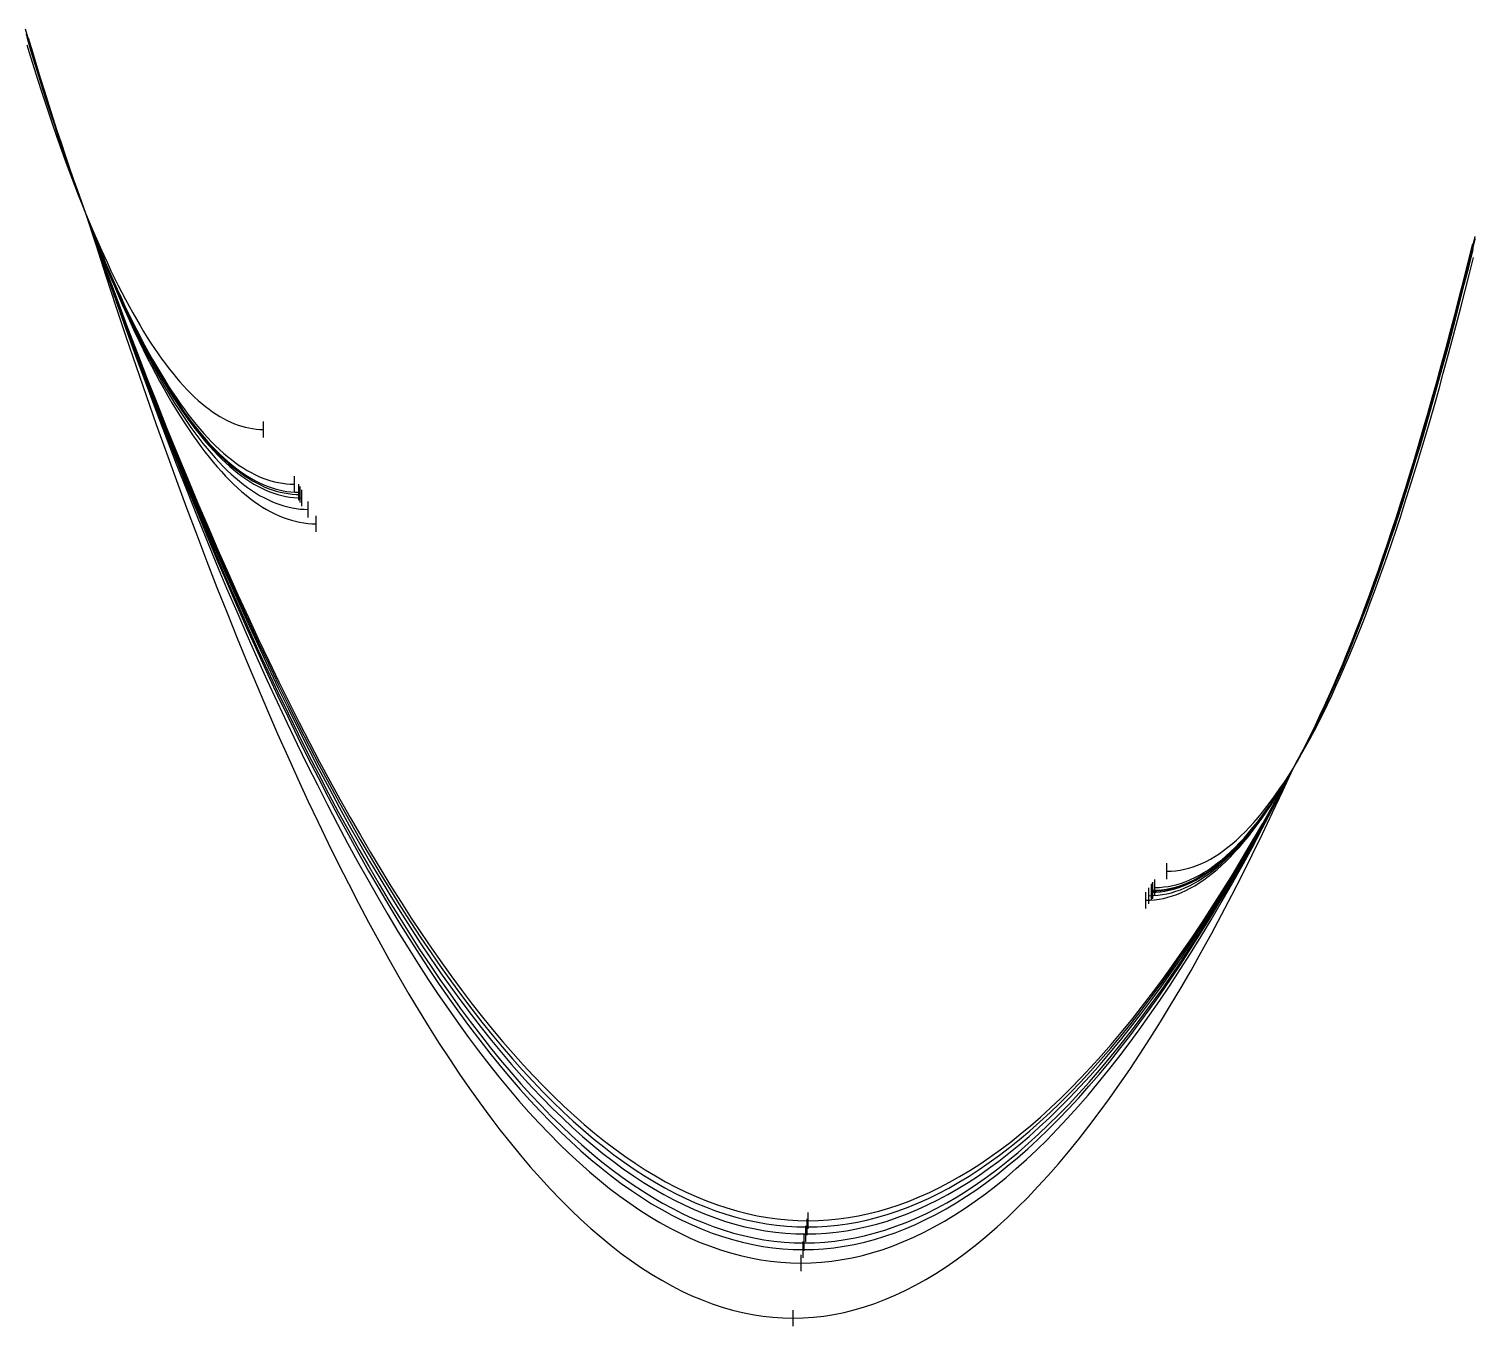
# Model space of a CAD drawing. Header units: metres. Extents: x -87 to 28195, y -4474 to 524.
# Drawn here: x 5165 to 6061, y -1640 to -834 of the extents above; entities that cross this region are included whole.
import ezdxf

# ---------------------------------------------------------------- set-up
doc = ezdxf.new("R2010")
doc.units = ezdxf.units.M
for name, color, linetype in [('CATENARIES_-10_bare', 7, 'Continuous'), ('CATENARIES_-10_ICE', 7, 'Continuous'), ('CATENARIES_-19_bare', 7, 'Continuous'), ('CATENARIES_-19_HEAVY_ICE', 7, 'Continuous'), ('CATENARIES_0', 7, 'Continuous'), ('CATENARIES_0_ICE', 7, 'Continuous'), ('CATENARIES_50_theoretical', 7, 'Continuous')]:
    doc.layers.add(name, color=color, linetype=linetype)

msp = doc.modelspace()

# ---------------------------------------------------------------- linework, layer by layer
at = {"layer": 'CATENARIES_-10_bare'}
for p, q in [((5338.21, -1137.67), (5338.21, -1127.67)), ((5860.39, -1377.69), (5860.39, -1367.69)), ((5648.04, -1583.42), (5648.04, -1573.42))]:
    msp.add_line(p, q, dxfattribs=at)
for points in [[(5162.42, -834.17, 0), (5164.92, -842.68, 0), (5167.42, -851.06, 0), (5169.92, -859.31, 0), (5172.42, -867.44, 0), (5174.92, -875.44, 0), (5177.42, -883.32, 0), (5179.92, -891.07, 0), (5182.42, -898.7, 0), (5184.92, -906.2, 0), (5187.42, -913.58, 0), (5189.92, -920.83, 0), (5192.42, -927.96, 0), (5194.92, -934.96, 0), (5197.42, -941.84, 0), (5199.92, -948.6, 0), (5202.43, -955.27, 0), (5204.95, -961.81, 0), (5207.46, -968.23, 0), (5209.98, -974.53, 0), (5212.49, -980.7, 0), (5215.01, -986.75, 0), (5217.52, -992.67, 0), (5220.04, -998.46, 0), (5222.55, -1004.14, 0), (5225.06, -1009.69, 0), (5227.58, -1015.11, 0), (5230.09, -1020.41, 0), (5232.61, -1025.59, 0), (5235.12, -1030.65, 0), (5237.64, -1035.58, 0), (5240.15, -1040.39, 0), (5242.67, -1045.07, 0), (5245.18, -1049.63, 0), (5247.69, -1054.07, 0), (5250.21, -1058.39, 0), (5252.72, -1062.58, 0), (5255.24, -1066.65, 0), (5257.75, -1070.6, 0), (5260.27, -1074.43, 0), (5262.78, -1078.13, 0), (5265.3, -1081.71, 0), (5267.81, -1085.17, 0), (5270.32, -1088.51, 0), (5272.84, -1091.72, 0), (5275.35, -1094.81, 0), (5277.87, -1097.78, 0), (5280.38, -1100.63, 0), (5282.9, -1103.36, 0), (5285.41, -1105.97, 0), (5287.92, -1108.45, 0), (5290.44, -1110.81, 0), (5292.95, -1113.06, 0), (5295.47, -1115.18, 0), (5297.98, -1117.17, 0), (5300.5, -1119.05, 0), (5303.01, -1120.81, 0), (5305.53, -1122.44, 0), (5308.04, -1123.96, 0), (5310.55, -1125.35, 0), (5313.07, -1126.62, 0), (5315.58, -1127.77, 0), (5318.1, -1128.8, 0), (5320.61, -1129.7, 0), (5323.13, -1130.49, 0), (5325.64, -1131.16, 0), (5328.16, -1131.7, 0), (5330.67, -1132.12, 0), (5333.18, -1132.43, 0), (5335.7, -1132.61, 0), (5338.21, -1132.67, 0)], [(5199.92, -948.6, 0), (5206.23, -966.33, 0), (5212.54, -983.8, 0), (5218.85, -1001.01, 0), (5225.17, -1017.96, 0), (5231.48, -1034.66, 0), (5237.79, -1051.1, 0), (5244.1, -1067.29, 0), (5250.41, -1083.22, 0), (5256.72, -1098.89, 0), (5263.04, -1114.31, 0), (5269.35, -1129.47, 0), (5275.66, -1144.38, 0), (5281.97, -1159.03, 0), (5288.28, -1173.43, 0), (5294.59, -1187.57, 0), (5300.9, -1201.46, 0), (5307.22, -1215.09, 0), (5313.53, -1228.47, 0), (5319.84, -1241.6, 0), (5326.15, -1254.47, 0), (5332.46, -1267.09, 0), (5338.77, -1279.46, 0), (5345.08, -1291.57, 0), (5351.4, -1303.43, 0), (5357.71, -1315.04, 0), (5364.02, -1326.4, 0), (5370.33, -1337.5, 0), (5376.64, -1348.35, 0), (5382.95, -1358.95, 0), (5389.27, -1369.3, 0), (5395.58, -1379.4, 0), (5401.89, -1389.25, 0), (5408.2, -1398.84, 0), (5414.51, -1408.18, 0), (5420.82, -1417.28, 0), (5427.13, -1426.12, 0), (5433.45, -1434.71, 0), (5439.76, -1443.05, 0), (5446.07, -1451.14, 0), (5452.38, -1458.98, 0), (5458.69, -1466.57, 0), (5465, -1473.91, 0), (5471.32, -1481, 0), (5477.63, -1487.84, 0), (5483.94, -1494.43, 0), (5490.25, -1500.77, 0), (5496.56, -1506.87, 0), (5502.87, -1512.71, 0), (5509.18, -1518.3, 0), (5515.5, -1523.65, 0), (5521.81, -1528.74, 0), (5528.12, -1533.59, 0), (5534.43, -1538.18, 0), (5540.74, -1542.53, 0), (5547.05, -1546.63, 0), (5553.36, -1550.48, 0), (5559.68, -1554.08, 0), (5565.99, -1557.44, 0), (5572.3, -1560.54, 0), (5578.61, -1563.4, 0), (5584.92, -1566, 0), (5591.23, -1568.36, 0), (5597.55, -1570.47, 0), (5603.86, -1572.34, 0), (5610.17, -1573.95, 0), (5616.48, -1575.31, 0), (5622.79, -1576.43, 0), (5629.1, -1577.3, 0), (5635.41, -1577.92, 0), (5641.73, -1578.29, 0), (5648.04, -1578.42, 0), (5654.33, -1578.29, 0), (5660.62, -1577.93, 0), (5666.91, -1577.31, 0), (5673.19, -1576.45, 0), (5679.48, -1575.34, 0), (5685.77, -1573.98, 0), (5692.06, -1572.38, 0), (5698.35, -1570.53, 0), (5704.64, -1568.43, 0), (5710.93, -1566.09, 0), (5717.22, -1563.5, 0), (5723.51, -1560.67, 0), (5729.8, -1557.58, 0), (5736.09, -1554.25, 0), (5742.38, -1550.68, 0), (5748.66, -1546.85, 0), (5754.95, -1542.78, 0), (5761.24, -1538.47, 0), (5767.53, -1533.9, 0), (5773.82, -1529.09, 0), (5780.11, -1524.03, 0), (5786.4, -1518.73, 0), (5792.69, -1513.17, 0), (5798.98, -1507.37, 0), (5805.27, -1501.32, 0), (5811.56, -1495.03, 0), (5817.85, -1488.48, 0), (5824.14, -1481.69, 0), (5830.42, -1474.65, 0), (5836.71, -1467.36, 0), (5843, -1459.82, 0), (5849.29, -1452.04, 0), (5855.58, -1444.01, 0), (5861.87, -1435.72, 0), (5868.16, -1427.19, 0), (5874.45, -1418.41, 0), (5880.74, -1409.39, 0), (5887.03, -1400.11, 0), (5893.32, -1390.58, 0), (5899.61, -1380.81, 0), (5905.9, -1370.78, 0), (5912.18, -1360.5, 0), (5918.47, -1349.98, 0), (5924.76, -1339.2, 0), (5931.05, -1328.18, 0), (5937.34, -1316.9, 0), (5943.63, -1305.38, 0), (5949.92, -1293.6, 0)], [(5860.39, -1372.69, 0), (5863.19, -1372.61, 0), (5865.99, -1372.38, 0), (5868.79, -1371.99, 0), (5871.58, -1371.46, 0), (5874.38, -1370.76, 0), (5877.18, -1369.91, 0), (5879.98, -1368.91, 0), (5882.77, -1367.76, 0), (5885.57, -1366.45, 0), (5888.37, -1364.98, 0), (5891.17, -1363.36, 0), (5893.96, -1361.59, 0), (5896.76, -1359.66, 0), (5899.56, -1357.58, 0), (5902.36, -1355.35, 0), (5905.16, -1352.95, 0), (5907.95, -1350.41, 0), (5910.75, -1347.71, 0), (5913.55, -1344.85, 0), (5916.35, -1341.84, 0), (5919.14, -1338.68, 0), (5921.94, -1335.36, 0), (5924.74, -1331.88, 0), (5927.54, -1328.25, 0), (5930.34, -1324.47, 0), (5933.13, -1320.52, 0), (5935.93, -1316.43, 0), (5938.73, -1312.17, 0), (5941.53, -1307.76, 0), (5944.32, -1303.2, 0), (5947.12, -1298.48, 0), (5949.92, -1293.6, 0), (5952.68, -1288.64, 0), (5955.44, -1283.52, 0), (5958.2, -1278.26, 0), (5960.95, -1272.84, 0), (5963.71, -1267.26, 0), (5966.47, -1261.54, 0), (5969.23, -1255.66, 0), (5971.99, -1249.63, 0), (5974.75, -1243.44, 0), (5977.51, -1237.1, 0), (5980.26, -1230.61, 0), (5983.02, -1223.96, 0), (5985.78, -1217.16, 0), (5988.54, -1210.21, 0), (5991.3, -1203.1, 0), (5994.06, -1195.83, 0), (5996.82, -1188.42, 0), (5999.58, -1180.84, 0), (6002.33, -1173.11, 0), (6005.09, -1165.22, 0), (6007.85, -1157.18, 0), (6010.61, -1148.98, 0), (6013.37, -1140.63, 0), (6016.13, -1132.12, 0), (6018.89, -1123.45, 0), (6021.64, -1114.63, 0), (6024.4, -1105.64, 0), (6027.16, -1096.51, 0), (6029.92, -1087.21, 0), (6032.68, -1077.75, 0), (6035.44, -1068.14, 0), (6038.2, -1058.36, 0), (6040.95, -1048.43, 0), (6043.71, -1038.34, 0), (6046.47, -1028.09, 0), (6049.23, -1017.68, 0), (6051.99, -1007.1, 0), (6054.75, -996.37, 0), (6057.51, -985.48, 0), (6060.26, -974.43, 0), (6063.02, -963.21, 0)]]:
    msp.add_polyline3d(points, dxfattribs=at)
at = {"layer": 'CATENARIES_-10_ICE'}
for p, q in [((5334.35, -1130.62), (5334.35, -1120.62)), ((5862.01, -1375.44), (5862.01, -1365.44)), ((5646.35, -1593.34), (5646.35, -1583.34))]:
    msp.add_line(p, q, dxfattribs=at)
for points in [[(5163, -836.98, 0), (5165.46, -845.29, 0), (5167.92, -853.47, 0), (5170.38, -861.53, 0), (5172.84, -869.46, 0), (5175.3, -877.27, 0), (5177.77, -884.96, 0), (5180.23, -892.52, 0), (5182.69, -899.96, 0), (5185.15, -907.28, 0), (5187.61, -914.47, 0), (5190.07, -921.54, 0), (5192.54, -928.49, 0), (5195, -935.32, 0), (5197.46, -942.02, 0), (5199.92, -948.6, 0), (5202.41, -955.13, 0), (5204.9, -961.54, 0), (5207.39, -967.82, 0), (5209.88, -973.98, 0), (5212.37, -980.01, 0), (5214.86, -985.92, 0), (5217.35, -991.7, 0), (5219.84, -997.37, 0), (5222.33, -1002.9, 0), (5224.81, -1008.32, 0), (5227.3, -1013.61, 0), (5229.79, -1018.78, 0), (5232.28, -1023.82, 0), (5234.77, -1028.74, 0), (5237.26, -1033.54, 0), (5239.75, -1038.21, 0), (5242.24, -1042.76, 0), (5244.73, -1047.19, 0), (5247.22, -1051.5, 0), (5249.71, -1055.68, 0), (5252.2, -1059.75, 0), (5254.69, -1063.69, 0), (5257.18, -1067.5, 0), (5259.67, -1071.2, 0), (5262.16, -1074.77, 0), (5264.65, -1078.22, 0), (5267.14, -1081.55, 0), (5269.63, -1084.76, 0), (5272.11, -1087.85, 0), (5274.6, -1090.81, 0), (5277.09, -1093.66, 0), (5279.58, -1096.38, 0), (5282.07, -1098.98, 0), (5284.56, -1101.46, 0), (5287.05, -1103.81, 0), (5289.54, -1106.05, 0), (5292.03, -1108.17, 0), (5294.52, -1110.16, 0), (5297.01, -1112.03, 0), (5299.5, -1113.78, 0), (5301.99, -1115.42, 0), (5304.48, -1116.93, 0), (5306.97, -1118.31, 0), (5309.46, -1119.58, 0), (5311.95, -1120.73, 0), (5314.44, -1121.76, 0), (5316.93, -1122.66, 0), (5319.41, -1123.45, 0), (5321.9, -1124.11, 0), (5324.39, -1124.65, 0), (5326.88, -1125.08, 0), (5329.37, -1125.38, 0), (5331.86, -1125.56, 0), (5334.35, -1125.62, 0)], [(5199.92, -948.6, 0), (5206.21, -966.61, 0), (5212.5, -984.36, 0), (5218.78, -1001.85, 0), (5225.07, -1019.07, 0), (5231.36, -1036.04, 0), (5237.65, -1052.74, 0), (5243.93, -1069.19, 0), (5250.22, -1085.37, 0), (5256.51, -1101.29, 0), (5262.8, -1116.95, 0), (5269.09, -1132.35, 0), (5275.37, -1147.5, 0), (5281.66, -1162.38, 0), (5287.95, -1177.01, 0), (5294.24, -1191.37, 0), (5300.52, -1205.48, 0), (5306.81, -1219.33, 0), (5313.1, -1232.92, 0), (5319.39, -1246.26, 0), (5325.67, -1259.33, 0), (5331.96, -1272.15, 0), (5338.25, -1284.71, 0), (5344.54, -1297.02, 0), (5350.83, -1309.06, 0), (5357.11, -1320.86, 0), (5363.4, -1332.39, 0), (5369.69, -1343.67, 0), (5375.98, -1354.69, 0), (5382.26, -1365.46, 0), (5388.55, -1375.97, 0), (5394.84, -1386.22, 0), (5401.13, -1396.22, 0), (5407.42, -1405.97, 0), (5413.7, -1415.46, 0), (5419.99, -1424.69, 0), (5426.28, -1433.67, 0), (5432.57, -1442.4, 0), (5438.85, -1450.87, 0), (5445.14, -1459.09, 0), (5451.43, -1467.05, 0), (5457.72, -1474.76, 0), (5464, -1482.21, 0), (5470.29, -1489.41, 0), (5476.58, -1496.36, 0), (5482.87, -1503.05, 0), (5489.16, -1509.49, 0), (5495.44, -1515.68, 0), (5501.73, -1521.61, 0), (5508.02, -1527.29, 0), (5514.31, -1532.72, 0), (5520.59, -1537.9, 0), (5526.88, -1542.82, 0), (5533.17, -1547.49, 0), (5539.46, -1551.9, 0), (5545.75, -1556.06, 0), (5552.03, -1559.97, 0), (5558.32, -1563.63, 0), (5564.61, -1567.04, 0), (5570.9, -1570.19, 0), (5577.18, -1573.09, 0), (5583.47, -1575.74, 0), (5589.76, -1578.13, 0), (5596.05, -1580.28, 0), (5602.34, -1582.17, 0), (5608.62, -1583.81, 0), (5614.91, -1585.19, 0), (5621.2, -1586.33, 0), (5627.49, -1587.21, 0), (5633.77, -1587.84, 0), (5640.06, -1588.22, 0), (5646.35, -1588.34, 0), (5652.67, -1588.22, 0), (5659, -1587.83, 0), (5665.32, -1587.2, 0), (5671.65, -1586.3, 0), (5677.97, -1585.16, 0), (5684.3, -1583.75, 0), (5690.62, -1582.1, 0), (5696.94, -1580.18, 0), (5703.27, -1578.01, 0), (5709.59, -1575.59, 0), (5715.92, -1572.91, 0), (5722.24, -1569.98, 0), (5728.57, -1566.79, 0), (5734.89, -1563.34, 0), (5741.22, -1559.64, 0), (5747.54, -1555.69, 0), (5753.86, -1551.47, 0), (5760.19, -1547.01, 0), (5766.51, -1542.28, 0), (5772.84, -1537.31, 0), (5779.16, -1532.07, 0), (5785.49, -1526.58, 0), (5791.81, -1520.83, 0), (5798.13, -1514.83, 0), (5804.46, -1508.57, 0), (5810.78, -1502.06, 0), (5817.11, -1495.28, 0), (5823.43, -1488.26, 0), (5829.76, -1480.97, 0), (5836.08, -1473.43, 0), (5842.41, -1465.63, 0), (5848.73, -1457.57, 0), (5855.05, -1449.26, 0), (5861.38, -1440.69, 0), (5867.7, -1431.86, 0), (5874.03, -1422.78, 0), (5880.35, -1413.43, 0), (5886.68, -1403.83, 0), (5893, -1393.97, 0), (5899.32, -1383.86, 0), (5905.65, -1373.48, 0), (5911.97, -1362.85, 0), (5918.3, -1351.95, 0), (5924.62, -1340.8, 0), (5930.95, -1329.39, 0), (5937.27, -1317.72, 0), (5943.6, -1305.79, 0), (5949.92, -1293.6, 0)], [(5862.01, -1370.44, 0), (5864.75, -1370.36, 0), (5867.5, -1370.14, 0), (5870.25, -1369.76, 0), (5873, -1369.24, 0), (5875.74, -1368.57, 0), (5878.49, -1367.74, 0), (5881.24, -1366.77, 0), (5883.99, -1365.65, 0), (5886.73, -1364.37, 0), (5889.48, -1362.95, 0), (5892.23, -1361.38, 0), (5894.97, -1359.66, 0), (5897.72, -1357.78, 0), (5900.47, -1355.76, 0), (5903.22, -1353.59, 0), (5905.96, -1351.26, 0), (5908.71, -1348.79, 0), (5911.46, -1346.17, 0), (5914.21, -1343.39, 0), (5916.95, -1340.47, 0), (5919.7, -1337.39, 0), (5922.45, -1334.17, 0), (5925.19, -1330.79, 0), (5927.94, -1327.26, 0), (5930.69, -1323.59, 0), (5933.44, -1319.76, 0), (5936.18, -1315.78, 0), (5938.93, -1311.64, 0), (5941.68, -1307.36, 0), (5944.43, -1302.93, 0), (5947.17, -1298.34, 0), (5949.92, -1293.6, 0), (5952.68, -1288.69, 0), (5955.44, -1283.62, 0), (5958.2, -1278.41, 0), (5960.95, -1273.03, 0), (5963.71, -1267.51, 0), (5966.47, -1261.83, 0), (5969.23, -1256, 0), (5971.99, -1250.01, 0), (5974.75, -1243.87, 0), (5977.51, -1237.57, 0), (5980.26, -1231.12, 0), (5983.02, -1224.51, 0), (5985.78, -1217.75, 0), (5988.54, -1210.83, 0), (5991.3, -1203.75, 0), (5994.06, -1196.52, 0), (5996.82, -1189.14, 0), (5999.58, -1181.6, 0), (6002.33, -1173.9, 0), (6005.09, -1166.04, 0), (6007.85, -1158.03, 0), (6010.61, -1149.86, 0), (6013.37, -1141.53, 0), (6016.13, -1133.05, 0), (6018.89, -1124.4, 0), (6021.64, -1115.6, 0), (6024.4, -1106.64, 0), (6027.16, -1097.52, 0), (6029.92, -1088.24, 0), (6032.68, -1078.81, 0), (6035.44, -1069.21, 0), (6038.2, -1059.45, 0), (6040.95, -1049.53, 0), (6043.71, -1039.46, 0), (6046.47, -1029.22, 0), (6049.23, -1018.82, 0), (6051.99, -1008.26, 0), (6054.75, -997.53, 0), (6057.51, -986.65, 0), (6060.26, -975.6, 0), (6063.02, -964.39, 0)]]:
    msp.add_polyline3d(points, dxfattribs=at)
at = {"layer": 'CATENARIES_-19_bare'}
for p, q in [((5343.08, -1146.6), (5343.08, -1136.6)), ((5858.39, -1380.51), (5858.39, -1370.51)), ((5648.73, -1579.51), (5648.73, -1569.51))]:
    msp.add_line(p, q, dxfattribs=at)
for points in [[(5164.36, -839.82, 0), (5166.9, -848.41, 0), (5169.44, -856.88, 0), (5171.98, -865.22, 0), (5174.52, -873.43, 0), (5177.06, -881.51, 0), (5179.6, -889.47, 0), (5182.14, -897.3, 0), (5184.68, -905.01, 0), (5187.22, -912.59, 0), (5189.76, -920.04, 0), (5192.3, -927.37, 0), (5194.84, -934.57, 0), (5197.38, -941.65, 0), (5199.92, -948.6, 0), (5202.48, -955.47, 0), (5205.03, -962.22, 0), (5207.59, -968.83, 0), (5210.15, -975.32, 0), (5212.7, -981.69, 0), (5215.26, -987.93, 0), (5217.81, -994.04, 0), (5220.37, -1000.03, 0), (5222.93, -1005.89, 0), (5225.48, -1011.63, 0), (5228.04, -1017.24, 0), (5230.6, -1022.73, 0), (5233.15, -1028.09, 0), (5235.71, -1033.32, 0), (5238.27, -1038.43, 0), (5240.82, -1043.42, 0), (5243.38, -1048.28, 0), (5245.93, -1053.02, 0), (5248.49, -1057.63, 0), (5251.05, -1062.12, 0), (5253.6, -1066.49, 0), (5256.16, -1070.73, 0), (5258.72, -1074.84, 0), (5261.27, -1078.84, 0), (5263.83, -1082.7, 0), (5266.39, -1086.45, 0), (5268.94, -1090.07, 0), (5271.5, -1093.57, 0), (5274.05, -1096.94, 0), (5276.61, -1100.19, 0), (5279.17, -1103.32, 0), (5281.72, -1106.33, 0), (5284.28, -1109.21, 0), (5286.84, -1111.97, 0), (5289.39, -1114.6, 0), (5291.95, -1117.11, 0), (5294.51, -1119.5, 0), (5297.06, -1121.77, 0), (5299.62, -1123.91, 0), (5302.17, -1125.93, 0), (5304.73, -1127.83, 0), (5307.29, -1129.61, 0), (5309.84, -1131.26, 0), (5312.4, -1132.79, 0), (5314.96, -1134.2, 0), (5317.51, -1135.48, 0), (5320.07, -1136.65, 0), (5322.63, -1137.69, 0), (5325.18, -1138.61, 0), (5327.74, -1139.4, 0), (5330.29, -1140.07, 0), (5332.85, -1140.62, 0), (5335.41, -1141.05, 0), (5337.96, -1141.36, 0), (5340.52, -1141.54, 0), (5343.08, -1141.6, 0)], [(5199.92, -948.6, 0), (5206.24, -966.22, 0), (5212.56, -983.58, 0), (5218.88, -1000.68, 0), (5225.2, -1017.53, 0), (5231.53, -1034.12, 0), (5237.85, -1050.46, 0), (5244.17, -1066.54, 0), (5250.49, -1082.37, 0), (5256.81, -1097.95, 0), (5263.13, -1113.27, 0), (5269.45, -1128.34, 0), (5275.77, -1143.15, 0), (5282.1, -1157.71, 0), (5288.42, -1172.02, 0), (5294.74, -1186.07, 0), (5301.06, -1199.87, 0), (5307.38, -1213.42, 0), (5313.7, -1226.72, 0), (5320.02, -1239.76, 0), (5326.34, -1252.56, 0), (5332.67, -1265.1, 0), (5338.99, -1277.39, 0), (5345.31, -1289.43, 0), (5351.63, -1301.21, 0), (5357.95, -1312.75, 0), (5364.27, -1324.04, 0), (5370.59, -1335.07, 0), (5376.91, -1345.86, 0), (5383.23, -1356.39, 0), (5389.56, -1366.68, 0), (5395.88, -1376.71, 0), (5402.2, -1386.5, 0), (5408.52, -1396.03, 0), (5414.84, -1405.32, 0), (5421.16, -1414.35, 0), (5427.48, -1423.14, 0), (5433.8, -1431.68, 0), (5440.13, -1439.97, 0), (5446.45, -1448.01, 0), (5452.77, -1455.8, 0), (5459.09, -1463.35, 0), (5465.41, -1470.64, 0), (5471.73, -1477.69, 0), (5478.05, -1484.49, 0), (5484.37, -1491.04, 0), (5490.7, -1497.34, 0), (5497.02, -1503.39, 0), (5503.34, -1509.2, 0), (5509.66, -1514.76, 0), (5515.98, -1520.07, 0), (5522.3, -1525.13, 0), (5528.62, -1529.95, 0), (5534.94, -1534.52, 0), (5541.26, -1538.84, 0), (5547.59, -1542.91, 0), (5553.91, -1546.74, 0), (5560.23, -1550.32, 0), (5566.55, -1553.65, 0), (5572.87, -1556.74, 0), (5579.19, -1559.58, 0), (5585.51, -1562.17, 0), (5591.83, -1564.51, 0), (5598.16, -1566.61, 0), (5604.48, -1568.46, 0), (5610.8, -1570.06, 0), (5617.12, -1571.42, 0), (5623.44, -1572.53, 0), (5629.76, -1573.4, 0), (5636.08, -1574.01, 0), (5642.4, -1574.38, 0), (5648.73, -1574.51, 0), (5655, -1574.38, 0), (5661.28, -1574.02, 0), (5667.55, -1573.41, 0), (5673.82, -1572.56, 0), (5680.1, -1571.47, 0), (5686.37, -1570.13, 0), (5692.65, -1568.55, 0), (5698.92, -1566.73, 0), (5705.2, -1564.66, 0), (5711.47, -1562.35, 0), (5717.75, -1559.79, 0), (5724.02, -1557, 0), (5730.3, -1553.96, 0), (5736.57, -1550.67, 0), (5742.85, -1547.15, 0), (5749.12, -1543.37, 0), (5755.4, -1539.36, 0), (5761.67, -1535.1, 0), (5767.95, -1530.6, 0), (5774.22, -1525.85, 0), (5780.5, -1520.86, 0), (5786.77, -1515.63, 0), (5793.05, -1510.15, 0), (5799.32, -1504.43, 0), (5805.6, -1498.47, 0), (5811.87, -1492.26, 0), (5818.15, -1485.8, 0), (5824.42, -1479.1, 0), (5830.7, -1472.16, 0), (5836.97, -1464.97, 0), (5843.25, -1457.54, 0), (5849.52, -1449.86, 0), (5855.8, -1441.94, 0), (5862.07, -1433.77, 0), (5868.35, -1425.35, 0), (5874.62, -1416.7, 0), (5880.9, -1407.79, 0), (5887.17, -1398.64, 0), (5893.45, -1389.25, 0), (5899.72, -1379.6, 0), (5906, -1369.72, 0), (5912.27, -1359.58, 0), (5918.55, -1349.2, 0), (5924.82, -1338.58, 0), (5931.1, -1327.7, 0), (5937.37, -1316.58, 0), (5943.65, -1305.21, 0), (5949.92, -1293.6, 0)], [(5858.39, -1375.51, 0), (5861.16, -1375.43, 0), (5863.93, -1375.21, 0), (5866.71, -1374.83, 0), (5869.48, -1374.31, 0), (5872.25, -1373.63, 0), (5875.03, -1372.81, 0), (5877.8, -1371.83, 0), (5880.58, -1370.71, 0), (5883.35, -1369.43, 0), (5886.12, -1368, 0), (5888.9, -1366.43, 0), (5891.67, -1364.7, 0), (5894.44, -1362.82, 0), (5897.22, -1360.8, 0), (5899.99, -1358.62, 0), (5902.77, -1356.29, 0), (5905.54, -1353.81, 0), (5908.31, -1351.18, 0), (5911.09, -1348.4, 0), (5913.86, -1345.47, 0), (5916.63, -1342.39, 0), (5919.41, -1339.16, 0), (5922.18, -1335.77, 0), (5924.96, -1332.24, 0), (5927.73, -1328.55, 0), (5930.5, -1324.71, 0), (5933.28, -1320.72, 0), (5936.05, -1316.58, 0), (5938.82, -1312.29, 0), (5941.6, -1307.85, 0), (5944.37, -1303.25, 0), (5947.15, -1298.5, 0), (5949.92, -1293.6, 0), (5952.71, -1288.52, 0), (5955.5, -1283.28, 0), (5958.29, -1277.88, 0), (5961.08, -1272.33, 0), (5963.87, -1266.63, 0), (5966.66, -1260.77, 0), (5969.45, -1254.76, 0), (5972.25, -1248.59, 0), (5975.04, -1242.26, 0), (5977.83, -1235.78, 0), (5980.62, -1229.15, 0), (5983.41, -1222.35, 0), (5986.2, -1215.4, 0), (5988.99, -1208.3, 0), (5991.78, -1201.04, 0), (5994.57, -1193.62, 0), (5997.36, -1186.04, 0), (6000.15, -1178.3, 0), (6002.94, -1170.41, 0), (6005.73, -1162.36, 0), (6008.52, -1154.15, 0), (6011.32, -1145.79, 0), (6014.11, -1137.26, 0), (6016.9, -1128.58, 0), (6019.69, -1119.73, 0), (6022.48, -1110.73, 0), (6025.27, -1101.57, 0), (6028.06, -1092.25, 0), (6030.85, -1082.76, 0), (6033.64, -1073.12, 0), (6036.43, -1063.31, 0), (6039.22, -1053.35, 0), (6042.01, -1043.22, 0), (6044.8, -1032.93, 0), (6047.59, -1022.48, 0), (6050.39, -1011.87, 0), (6053.18, -1001.1, 0), (6055.97, -990.16, 0), (6058.76, -979.06, 0), (6061.55, -967.79, 0)]]:
    msp.add_polyline3d(points, dxfattribs=at)
at = {"layer": 'CATENARIES_-19_HEAVY_ICE'}
for p, q in [((5332.38, -1127.04), (5332.38, -1117.04)), ((5862.84, -1374.29), (5862.84, -1364.29)), ((5644.34, -1605.83), (5644.34, -1595.83))]:
    msp.add_line(p, q, dxfattribs=at)
for points in [[(5163, -837.42, 0), (5165.46, -845.7, 0), (5167.92, -853.86, 0), (5170.38, -861.9, 0), (5172.84, -869.81, 0), (5175.3, -877.59, 0), (5177.77, -885.25, 0), (5180.23, -892.79, 0), (5182.69, -900.2, 0), (5185.15, -907.48, 0), (5187.61, -914.64, 0), (5190.07, -921.68, 0), (5192.54, -928.6, 0), (5195, -935.39, 0), (5197.46, -942.06, 0), (5199.92, -948.6, 0), (5202.37, -955, 0), (5204.83, -961.28, 0), (5207.28, -967.43, 0), (5209.73, -973.46, 0), (5212.18, -979.37, 0), (5214.64, -985.16, 0), (5217.09, -990.83, 0), (5219.54, -996.38, 0), (5222, -1001.8, 0), (5224.45, -1007.11, 0), (5226.9, -1012.29, 0), (5229.36, -1017.35, 0), (5231.81, -1022.29, 0), (5234.26, -1027.11, 0), (5236.71, -1031.81, 0), (5239.17, -1036.39, 0), (5241.62, -1040.85, 0), (5244.07, -1045.19, 0), (5246.53, -1049.41, 0), (5248.98, -1053.51, 0), (5251.43, -1057.49, 0), (5253.88, -1061.35, 0), (5256.34, -1065.09, 0), (5258.79, -1068.71, 0), (5261.24, -1072.22, 0), (5263.7, -1075.6, 0), (5266.15, -1078.86, 0), (5268.6, -1082, 0), (5271.06, -1085.03, 0), (5273.51, -1087.93, 0), (5275.96, -1090.72, 0), (5278.41, -1093.38, 0), (5280.87, -1095.93, 0), (5283.32, -1098.36, 0), (5285.77, -1100.67, 0), (5288.23, -1102.86, 0), (5290.68, -1104.93, 0), (5293.13, -1106.89, 0), (5295.58, -1108.72, 0), (5298.04, -1110.44, 0), (5300.49, -1112.04, 0), (5302.94, -1113.52, 0), (5305.4, -1114.88, 0), (5307.85, -1116.12, 0), (5310.3, -1117.24, 0), (5312.76, -1118.25, 0), (5315.21, -1119.14, 0), (5317.66, -1119.91, 0), (5320.11, -1120.56, 0), (5322.57, -1121.09, 0), (5325.02, -1121.5, 0), (5327.47, -1121.8, 0), (5329.93, -1121.98, 0), (5332.38, -1122.04, 0)], [(5199.92, -948.6, 0), (5206.18, -966.97, 0), (5212.44, -985.07, 0), (5218.7, -1002.9, 0), (5224.96, -1020.47, 0), (5231.22, -1037.77, 0), (5237.48, -1054.8, 0), (5243.74, -1071.57, 0), (5250, -1088.07, 0), (5256.25, -1104.31, 0), (5262.51, -1120.28, 0), (5268.77, -1135.98, 0), (5275.03, -1151.42, 0), (5281.29, -1166.6, 0), (5287.55, -1181.51, 0), (5293.81, -1196.16, 0), (5300.07, -1210.55, 0), (5306.33, -1224.67, 0), (5312.59, -1238.52, 0), (5318.85, -1252.12, 0), (5325.11, -1265.45, 0), (5331.37, -1278.52, 0), (5337.63, -1291.32, 0), (5343.89, -1303.87, 0), (5350.15, -1316.15, 0), (5356.4, -1328.17, 0), (5362.66, -1339.93, 0), (5368.92, -1351.43, 0), (5375.18, -1362.67, 0), (5381.44, -1373.64, 0), (5387.7, -1384.36, 0), (5393.96, -1394.81, 0), (5400.22, -1405, 0), (5406.48, -1414.94, 0), (5412.74, -1424.61, 0), (5419, -1434.03, 0), (5425.26, -1443.18, 0), (5431.52, -1452.07, 0), (5437.78, -1460.71, 0), (5444.04, -1469.08, 0), (5450.3, -1477.2, 0), (5456.55, -1485.06, 0), (5462.81, -1492.66, 0), (5469.07, -1500, 0), (5475.33, -1507.08, 0), (5481.59, -1513.9, 0), (5487.85, -1520.46, 0), (5494.11, -1526.77, 0), (5500.37, -1532.82, 0), (5506.63, -1538.61, 0), (5512.89, -1544.14, 0), (5519.15, -1549.41, 0), (5525.41, -1554.43, 0), (5531.67, -1559.19, 0), (5537.93, -1563.69, 0), (5544.19, -1567.93, 0), (5550.45, -1571.91, 0), (5556.7, -1575.64, 0), (5562.96, -1579.11, 0), (5569.22, -1582.33, 0), (5575.48, -1585.28, 0), (5581.74, -1587.98, 0), (5588, -1590.42, 0), (5594.26, -1592.61, 0), (5600.52, -1594.53, 0), (5606.78, -1596.2, 0), (5613.04, -1597.62, 0), (5619.3, -1598.77, 0), (5625.56, -1599.67, 0), (5631.82, -1600.32, 0), (5638.08, -1600.7, 0), (5644.34, -1600.83, 0), (5650.7, -1600.7, 0), (5657.07, -1600.3, 0), (5663.44, -1599.63, 0), (5669.8, -1598.7, 0), (5676.17, -1597.51, 0), (5682.53, -1596.04, 0), (5688.9, -1594.32, 0), (5695.27, -1592.32, 0), (5701.63, -1590.06, 0), (5708, -1587.54, 0), (5714.37, -1584.75, 0), (5720.73, -1581.69, 0), (5727.1, -1578.36, 0), (5733.46, -1574.77, 0), (5739.83, -1570.92, 0), (5746.2, -1566.79, 0), (5752.56, -1562.4, 0), (5758.93, -1557.75, 0), (5765.3, -1552.83, 0), (5771.66, -1547.64, 0), (5778.03, -1542.18, 0), (5784.4, -1536.46, 0), (5790.76, -1530.47, 0), (5797.13, -1524.21, 0), (5803.49, -1517.69, 0), (5809.86, -1510.9, 0), (5816.23, -1503.84, 0), (5822.59, -1496.52, 0), (5828.96, -1488.92, 0), (5835.33, -1481.06, 0), (5841.69, -1472.93, 0), (5848.06, -1464.54, 0), (5854.43, -1455.87, 0), (5860.79, -1446.94, 0), (5867.16, -1437.74, 0), (5873.52, -1428.27, 0), (5879.89, -1418.53, 0), (5886.26, -1408.52, 0), (5892.62, -1398.24, 0), (5898.99, -1387.69, 0), (5905.36, -1376.88, 0), (5911.72, -1365.79, 0), (5918.09, -1354.44, 0), (5924.45, -1342.81, 0), (5930.82, -1330.91, 0), (5937.19, -1318.75, 0), (5943.55, -1306.31, 0), (5949.92, -1293.6, 0)], [(5862.84, -1369.29, 0), (5865.65, -1369.21, 0), (5868.46, -1368.97, 0), (5871.27, -1368.58, 0), (5874.07, -1368.03, 0), (5876.88, -1367.32, 0), (5879.69, -1366.46, 0), (5882.5, -1365.44, 0), (5885.31, -1364.26, 0), (5888.12, -1362.92, 0), (5890.93, -1361.43, 0), (5893.74, -1359.78, 0), (5896.55, -1357.97, 0), (5899.36, -1356, 0), (5902.17, -1353.88, 0), (5904.97, -1351.6, 0), (5907.78, -1349.16, 0), (5910.59, -1346.57, 0), (5913.4, -1343.81, 0), (5916.21, -1340.9, 0), (5919.02, -1337.83, 0), (5921.83, -1334.6, 0), (5924.64, -1331.21, 0), (5927.45, -1327.67, 0), (5930.26, -1323.97, 0), (5933.07, -1320.11, 0), (5935.87, -1316.09, 0), (5938.68, -1311.91, 0), (5941.49, -1307.57, 0), (5944.3, -1303.07, 0), (5947.11, -1298.42, 0), (5949.92, -1293.6, 0), (5952.65, -1288.77, 0), (5955.37, -1283.79, 0), (5958.1, -1278.66, 0), (5960.83, -1273.39, 0), (5963.56, -1267.95, 0), (5966.28, -1262.37, 0), (5969.01, -1256.64, 0), (5971.74, -1250.76, 0), (5974.47, -1244.72, 0), (5977.19, -1238.53, 0), (5979.92, -1232.19, 0), (5982.65, -1225.7, 0), (5985.37, -1219.06, 0), (5988.1, -1212.26, 0), (5990.83, -1205.31, 0), (5993.56, -1198.21, 0), (5996.28, -1190.95, 0), (5999.01, -1183.54, 0), (6001.74, -1175.98, 0), (6004.47, -1168.26, 0), (6007.19, -1160.39, 0), (6009.92, -1152.37, 0), (6012.65, -1144.19, 0), (6015.37, -1135.85, 0), (6018.1, -1127.37, 0), (6020.83, -1118.72, 0), (6023.56, -1109.92, 0), (6026.28, -1100.97, 0), (6029.01, -1091.86, 0), (6031.74, -1082.59, 0), (6034.47, -1073.16, 0), (6037.19, -1063.58, 0), (6039.92, -1053.84, 0), (6042.65, -1043.95, 0), (6045.37, -1033.89, 0), (6048.1, -1023.68, 0), (6050.83, -1013.31, 0), (6053.56, -1002.79, 0), (6056.28, -992.1, 0), (6059.01, -981.25, 0), (6061.74, -970.25, 0)]]:
    msp.add_polyline3d(points, dxfattribs=at)
at = {"layer": 'CATENARIES_0'}
for p, q in [((5333.15, -1128.43), (5333.15, -1118.43)), ((5862.56, -1374.67), (5862.56, -1364.67)), ((5647.29, -1587.74), (5647.29, -1577.74))]:
    msp.add_line(p, q, dxfattribs=at)
for points in [[(5163, -837.24, 0), (5165.46, -845.54, 0), (5167.92, -853.71, 0), (5170.38, -861.75, 0), (5172.84, -869.67, 0), (5175.3, -877.47, 0), (5177.77, -885.14, 0), (5180.23, -892.68, 0), (5182.69, -900.1, 0), (5185.15, -907.4, 0), (5187.61, -914.58, 0), (5190.07, -921.63, 0), (5192.54, -928.56, 0), (5195, -935.36, 0), (5197.46, -942.04, 0), (5199.92, -948.6, 0), (5202.39, -955.05, 0), (5204.85, -961.38, 0), (5207.32, -967.58, 0), (5209.79, -973.66, 0), (5212.26, -979.62, 0), (5214.72, -985.46, 0), (5217.19, -991.17, 0), (5219.66, -996.76, 0), (5222.12, -1002.23, 0), (5224.59, -1007.58, 0), (5227.06, -1012.8, 0), (5229.53, -1017.9, 0), (5231.99, -1022.89, 0), (5234.46, -1027.75, 0), (5236.93, -1032.48, 0), (5239.39, -1037.1, 0), (5241.86, -1041.6, 0), (5244.33, -1045.97, 0), (5246.8, -1050.23, 0), (5249.26, -1054.36, 0), (5251.73, -1058.37, 0), (5254.2, -1062.26, 0), (5256.66, -1066.03, 0), (5259.13, -1069.68, 0), (5261.6, -1073.21, 0), (5264.07, -1076.62, 0), (5266.53, -1079.91, 0), (5269, -1083.08, 0), (5271.47, -1086.12, 0), (5273.93, -1089.05, 0), (5276.4, -1091.86, 0), (5278.87, -1094.55, 0), (5281.34, -1097.12, 0), (5283.8, -1099.56, 0), (5286.27, -1101.89, 0), (5288.74, -1104.1, 0), (5291.2, -1106.19, 0), (5293.67, -1108.16, 0), (5296.14, -1110.01, 0), (5298.61, -1111.74, 0), (5301.07, -1113.35, 0), (5303.54, -1114.84, 0), (5306.01, -1116.21, 0), (5308.48, -1117.47, 0), (5310.94, -1118.6, 0), (5313.41, -1119.61, 0), (5315.88, -1120.51, 0), (5318.34, -1121.28, 0), (5320.81, -1121.94, 0), (5323.28, -1122.48, 0), (5325.75, -1122.89, 0), (5328.21, -1123.19, 0), (5330.68, -1123.37, 0), (5333.15, -1123.43, 0)], [(5199.92, -948.6, 0), (5206.22, -966.45, 0), (5212.52, -984.04, 0), (5218.82, -1001.37, 0), (5225.12, -1018.45, 0), (5231.43, -1035.26, 0), (5237.73, -1051.82, 0), (5244.03, -1068.11, 0), (5250.33, -1084.15, 0), (5256.63, -1099.93, 0), (5262.93, -1115.46, 0), (5269.23, -1130.73, 0), (5275.53, -1145.73, 0), (5281.83, -1160.49, 0), (5288.13, -1174.98, 0), (5294.44, -1189.22, 0), (5300.74, -1203.21, 0), (5307.04, -1216.94, 0), (5313.34, -1230.41, 0), (5319.64, -1243.62, 0), (5325.94, -1256.59, 0), (5332.24, -1269.29, 0), (5338.54, -1281.74, 0), (5344.84, -1293.94, 0), (5351.14, -1305.88, 0), (5357.45, -1317.57, 0), (5363.75, -1329, 0), (5370.05, -1340.18, 0), (5376.35, -1351.11, 0), (5382.65, -1361.78, 0), (5388.95, -1372.2, 0), (5395.25, -1382.37, 0), (5401.55, -1392.28, 0), (5407.85, -1401.94, 0), (5414.16, -1411.35, 0), (5420.46, -1420.5, 0), (5426.76, -1429.4, 0), (5433.06, -1438.05, 0), (5439.36, -1446.45, 0), (5445.66, -1454.6, 0), (5451.96, -1462.49, 0), (5458.26, -1470.13, 0), (5464.56, -1477.52, 0), (5470.86, -1484.66, 0), (5477.17, -1491.55, 0), (5483.47, -1498.18, 0), (5489.77, -1504.57, 0), (5496.07, -1510.7, 0), (5502.37, -1516.58, 0), (5508.67, -1522.21, 0), (5514.97, -1527.59, 0), (5521.27, -1532.72, 0), (5527.57, -1537.6, 0), (5533.87, -1542.23, 0), (5540.18, -1546.61, 0), (5546.48, -1550.73, 0), (5552.78, -1554.61, 0), (5559.08, -1558.24, 0), (5565.38, -1561.61, 0), (5571.68, -1564.74, 0), (5577.98, -1567.61, 0), (5584.28, -1570.24, 0), (5590.58, -1572.61, 0), (5596.88, -1574.74, 0), (5603.19, -1576.61, 0), (5609.49, -1578.24, 0), (5615.79, -1579.61, 0), (5622.09, -1580.74, 0), (5628.39, -1581.61, 0), (5634.69, -1582.24, 0), (5640.99, -1582.61, 0), (5647.29, -1582.74, 0), (5653.6, -1582.61, 0), (5659.9, -1582.24, 0), (5666.21, -1581.61, 0), (5672.51, -1580.73, 0), (5678.82, -1579.61, 0), (5685.12, -1578.23, 0), (5691.43, -1576.6, 0), (5697.73, -1574.73, 0), (5704.04, -1572.6, 0), (5710.34, -1570.22, 0), (5716.65, -1567.59, 0), (5722.95, -1564.72, 0), (5729.25, -1561.59, 0), (5735.56, -1558.21, 0), (5741.86, -1554.58, 0), (5748.17, -1550.7, 0), (5754.47, -1546.56, 0), (5760.78, -1542.18, 0), (5767.08, -1537.55, 0), (5773.39, -1532.66, 0), (5779.69, -1527.53, 0), (5786, -1522.14, 0), (5792.3, -1516.5, 0), (5798.61, -1510.62, 0), (5804.91, -1504.48, 0), (5811.22, -1498.08, 0), (5817.52, -1491.44, 0), (5823.83, -1484.55, 0), (5830.13, -1477.4, 0), (5836.43, -1470, 0), (5842.74, -1462.35, 0), (5849.04, -1454.45, 0), (5855.35, -1446.29, 0), (5861.65, -1437.88, 0), (5867.96, -1429.22, 0), (5874.26, -1420.31, 0), (5880.57, -1411.15, 0), (5886.87, -1401.73, 0), (5893.18, -1392.06, 0), (5899.48, -1382.13, 0), (5905.79, -1371.95, 0), (5912.09, -1361.52, 0), (5918.4, -1350.84, 0), (5924.7, -1339.9, 0), (5931.01, -1328.71, 0), (5937.31, -1317.26, 0), (5943.62, -1305.56, 0), (5949.92, -1293.6, 0)], [(5862.56, -1369.67, 0), (5865.29, -1369.6, 0), (5868.02, -1369.38, 0), (5870.75, -1369.01, 0), (5873.48, -1368.49, 0), (5876.21, -1367.82, 0), (5878.94, -1367.01, 0), (5881.67, -1366.04, 0), (5884.4, -1364.93, 0), (5887.13, -1363.67, 0), (5889.86, -1362.26, 0), (5892.59, -1360.7, 0), (5895.32, -1359, 0), (5898.05, -1357.14, 0), (5900.78, -1355.14, 0), (5903.51, -1352.99, 0), (5906.24, -1350.69, 0), (5908.97, -1348.24, 0), (5911.7, -1345.64, 0), (5914.43, -1342.9, 0), (5917.16, -1340, 0), (5919.89, -1336.96, 0), (5922.62, -1333.76, 0), (5925.35, -1330.42, 0), (5928.08, -1326.93, 0), (5930.81, -1323.29, 0), (5933.54, -1319.5, 0), (5936.27, -1315.55, 0), (5939, -1311.46, 0), (5941.73, -1307.22, 0), (5944.46, -1302.83, 0), (5947.19, -1298.29, 0), (5949.92, -1293.6, 0), (5952.68, -1288.71, 0), (5955.44, -1283.66, 0), (5958.2, -1278.46, 0), (5960.95, -1273.1, 0), (5963.71, -1267.59, 0), (5966.47, -1261.93, 0), (5969.23, -1256.11, 0), (5971.99, -1250.14, 0), (5974.75, -1244.01, 0), (5977.51, -1237.73, 0), (5980.26, -1231.29, 0), (5983.02, -1224.7, 0), (5985.78, -1217.95, 0), (5988.54, -1211.04, 0), (5991.3, -1203.98, 0), (5994.06, -1196.76, 0), (5996.82, -1189.39, 0), (5999.58, -1181.86, 0), (6002.33, -1174.17, 0), (6005.09, -1166.32, 0), (6007.85, -1158.32, 0), (6010.61, -1150.16, 0), (6013.37, -1141.84, 0), (6016.13, -1133.37, 0), (6018.89, -1124.73, 0), (6021.64, -1115.94, 0), (6024.4, -1106.98, 0), (6027.16, -1097.87, 0), (6029.92, -1088.6, 0), (6032.68, -1079.17, 0), (6035.44, -1069.58, 0), (6038.2, -1059.83, 0), (6040.95, -1049.92, 0), (6043.71, -1039.84, 0), (6046.47, -1029.61, 0), (6049.23, -1019.21, 0), (6051.99, -1008.65, 0), (6054.75, -997.93, 0), (6057.51, -987.05, 0), (6060.26, -976.01, 0), (6063.02, -964.8, 0)]]:
    msp.add_polyline3d(points, dxfattribs=at)
at = {"layer": 'CATENARIES_0_ICE'}
for p, q in [((5329.61, -1122.02), (5329.61, -1112.02)), ((5864.11, -1372.53), (5864.11, -1362.53)), ((5645.67, -1597.5), (5645.67, -1587.5))]:
    msp.add_line(p, q, dxfattribs=at)
for points in [[(5163.56, -839.93, 0), (5165.98, -848.03, 0), (5168.4, -856.01, 0), (5170.83, -863.87, 0), (5173.25, -871.6, 0), (5175.68, -879.21, 0), (5178.1, -886.7, 0), (5180.53, -894.06, 0), (5182.95, -901.31, 0), (5185.37, -908.43, 0), (5187.8, -915.43, 0), (5190.22, -922.3, 0), (5192.65, -929.06, 0), (5195.07, -935.69, 0), (5197.5, -942.21, 0), (5199.92, -948.6, 0), (5202.37, -954.93, 0), (5204.81, -961.14, 0), (5207.26, -967.22, 0), (5209.71, -973.18, 0), (5212.15, -979.02, 0), (5214.6, -984.73, 0), (5217.05, -990.32, 0), (5219.5, -995.79, 0), (5221.94, -1001.14, 0), (5224.39, -1006.37, 0), (5226.84, -1011.47, 0), (5229.28, -1016.46, 0), (5231.73, -1021.32, 0), (5234.18, -1026.06, 0), (5236.62, -1030.67, 0), (5239.07, -1035.17, 0), (5241.52, -1039.55, 0), (5243.96, -1043.8, 0), (5246.41, -1047.93, 0), (5248.86, -1051.95, 0), (5251.31, -1055.84, 0), (5253.75, -1059.61, 0), (5256.2, -1063.26, 0), (5258.65, -1066.79, 0), (5261.09, -1070.2, 0), (5263.54, -1073.49, 0), (5265.99, -1076.66, 0), (5268.43, -1079.71, 0), (5270.88, -1082.64, 0), (5273.33, -1085.44, 0), (5275.78, -1088.13, 0), (5278.22, -1090.7, 0), (5280.67, -1093.15, 0), (5283.12, -1095.48, 0), (5285.56, -1097.69, 0), (5288.01, -1099.78, 0), (5290.46, -1101.75, 0), (5292.9, -1103.6, 0), (5295.35, -1105.33, 0), (5297.8, -1106.94, 0), (5300.24, -1108.43, 0), (5302.69, -1109.8, 0), (5305.14, -1111.06, 0), (5307.59, -1112.19, 0), (5310.03, -1113.2, 0), (5312.48, -1114.1, 0), (5314.93, -1114.87, 0), (5317.37, -1115.53, 0), (5319.82, -1116.06, 0), (5322.27, -1116.48, 0), (5324.71, -1116.78, 0), (5327.16, -1116.96, 0), (5329.61, -1117.02, 0)], [(5199.92, -948.6, 0), (5206.2, -966.73, 0), (5212.48, -984.6, 0), (5218.75, -1002.2, 0), (5225.03, -1019.54, 0), (5231.31, -1036.61, 0), (5237.59, -1053.43, 0), (5243.87, -1069.98, 0), (5250.14, -1086.27, 0), (5256.42, -1102.29, 0), (5262.7, -1118.06, 0), (5268.98, -1133.56, 0), (5275.26, -1148.81, 0), (5281.54, -1163.79, 0), (5287.81, -1178.51, 0), (5294.09, -1192.97, 0), (5300.37, -1207.17, 0), (5306.65, -1221.11, 0), (5312.93, -1234.79, 0), (5319.2, -1248.21, 0), (5325.48, -1261.37, 0), (5331.76, -1274.27, 0), (5338.04, -1286.91, 0), (5344.32, -1299.3, 0), (5350.59, -1311.42, 0), (5356.87, -1323.29, 0), (5363.15, -1334.9, 0), (5369.43, -1346.25, 0), (5375.71, -1357.35, 0), (5381.99, -1368.18, 0), (5388.26, -1378.76, 0), (5394.54, -1389.08, 0), (5400.82, -1399.15, 0), (5407.1, -1408.96, 0), (5413.38, -1418.51, 0), (5419.65, -1427.8, 0), (5425.93, -1436.84, 0), (5432.21, -1445.62, 0), (5438.49, -1454.15, 0), (5444.77, -1462.42, 0), (5451.04, -1470.43, 0), (5457.32, -1478.19, 0), (5463.6, -1485.69, 0), (5469.88, -1492.94, 0), (5476.16, -1499.93, 0), (5482.43, -1506.67, 0), (5488.71, -1513.15, 0), (5494.99, -1519.37, 0), (5501.27, -1525.34, 0), (5507.55, -1531.06, 0), (5513.83, -1536.52, 0), (5520.1, -1541.73, 0), (5526.38, -1546.68, 0), (5532.66, -1551.38, 0), (5538.94, -1555.82, 0), (5545.22, -1560.01, 0), (5551.49, -1563.95, 0), (5557.77, -1567.63, 0), (5564.05, -1571.06, 0), (5570.33, -1574.23, 0), (5576.61, -1577.15, 0), (5582.88, -1579.81, 0), (5589.16, -1582.22, 0), (5595.44, -1584.38, 0), (5601.72, -1586.29, 0), (5608, -1587.93, 0), (5614.28, -1589.33, 0), (5620.55, -1590.47, 0), (5626.83, -1591.36, 0), (5633.11, -1591.99, 0), (5639.39, -1592.37, 0), (5645.67, -1592.5, 0), (5652, -1592.37, 0), (5658.34, -1591.98, 0), (5664.68, -1591.34, 0), (5671.02, -1590.43, 0), (5677.36, -1589.27, 0), (5683.7, -1587.85, 0), (5690.04, -1586.16, 0), (5696.37, -1584.22, 0), (5702.71, -1582.03, 0), (5709.05, -1579.57, 0), (5715.39, -1576.85, 0), (5721.73, -1573.88, 0), (5728.07, -1570.64, 0), (5734.41, -1567.15, 0), (5740.75, -1563.4, 0), (5747.08, -1559.38, 0), (5753.42, -1555.11, 0), (5759.76, -1550.58, 0), (5766.1, -1545.79, 0), (5772.44, -1540.75, 0), (5778.78, -1535.44, 0), (5785.12, -1529.87, 0), (5791.45, -1524.04, 0), (5797.79, -1517.96, 0), (5804.13, -1511.61, 0), (5810.47, -1505, 0), (5816.81, -1498.13, 0), (5823.15, -1491.01, 0), (5829.49, -1483.62, 0), (5835.82, -1475.97, 0), (5842.16, -1468.06, 0), (5848.5, -1459.89, 0), (5854.84, -1451.46, 0), (5861.18, -1442.77, 0), (5867.52, -1433.82, 0), (5873.86, -1424.6, 0), (5880.2, -1415.13, 0), (5886.53, -1405.39, 0), (5892.87, -1395.39, 0), (5899.21, -1385.13, 0), (5905.55, -1374.61, 0), (5911.89, -1363.83, 0), (5918.23, -1352.78, 0), (5924.57, -1341.47, 0), (5930.9, -1329.9, 0), (5937.24, -1318.06, 0), (5943.58, -1305.96, 0), (5949.92, -1293.6, 0)], [(5864.11, -1367.53, 0), (5866.88, -1367.46, 0), (5869.65, -1367.23, 0), (5872.42, -1366.84, 0), (5875.18, -1366.3, 0), (5877.95, -1365.61, 0), (5880.72, -1364.77, 0), (5883.49, -1363.77, 0), (5886.26, -1362.62, 0), (5889.02, -1361.32, 0), (5891.79, -1359.86, 0), (5894.56, -1358.24, 0), (5897.33, -1356.48, 0), (5900.1, -1354.56, 0), (5902.86, -1352.48, 0), (5905.63, -1350.26, 0), (5908.4, -1347.87, 0), (5911.17, -1345.34, 0), (5913.94, -1342.65, 0), (5916.7, -1339.8, 0), (5919.47, -1336.8, 0), (5922.24, -1333.65, 0), (5925.01, -1330.34, 0), (5927.78, -1326.88, 0), (5930.54, -1323.26, 0), (5933.31, -1319.49, 0), (5936.08, -1315.56, 0), (5938.85, -1311.48, 0), (5941.62, -1307.24, 0), (5944.38, -1302.85, 0), (5947.15, -1298.3, 0), (5949.92, -1293.6, 0), (5952.65, -1288.81, 0), (5955.37, -1283.87, 0), (5958.1, -1278.79, 0), (5960.83, -1273.54, 0), (5963.56, -1268.15, 0), (5966.28, -1262.61, 0), (5969.01, -1256.91, 0), (5971.74, -1251.06, 0), (5974.47, -1245.06, 0), (5977.19, -1238.9, 0), (5979.92, -1232.59, 0), (5982.65, -1226.13, 0), (5985.37, -1219.52, 0), (5988.1, -1212.75, 0), (5990.83, -1205.83, 0), (5993.56, -1198.76, 0), (5996.28, -1191.53, 0), (5999.01, -1184.15, 0), (6001.74, -1176.61, 0), (6004.47, -1168.92, 0), (6007.19, -1161.07, 0), (6009.92, -1153.07, 0), (6012.65, -1144.91, 0), (6015.37, -1136.6, 0), (6018.1, -1128.13, 0), (6020.83, -1119.5, 0), (6023.56, -1110.72, 0), (6026.28, -1101.78, 0), (6029.01, -1092.68, 0), (6031.74, -1083.43, 0), (6034.47, -1074.02, 0), (6037.19, -1064.45, 0), (6039.92, -1054.73, 0), (6042.65, -1044.84, 0), (6045.37, -1034.8, 0), (6048.1, -1024.6, 0), (6050.83, -1014.24, 0), (6053.56, -1003.72, 0), (6056.28, -993.04, 0), (6059.01, -982.2, 0), (6061.74, -971.2, 0)]]:
    msp.add_polyline3d(points, dxfattribs=at)
at = {"layer": 'CATENARIES_50_theoretical'}
for p, q in [((5310.43, -1088), (5310.43, -1078)), ((5871.61, -1362.45), (5871.61, -1352.45)), ((5639.37, -1640.02), (5639.37, -1630.02))]:
    msp.add_line(p, q, dxfattribs=at)
for points in [[(5163.35, -844.03, 0), (5165.63, -851.46, 0), (5167.92, -858.77, 0), (5170.21, -865.96, 0), (5172.49, -873.04, 0), (5174.78, -879.99, 0), (5177.06, -886.82, 0), (5179.35, -893.53, 0), (5181.63, -900.12, 0), (5183.92, -906.6, 0), (5186.21, -912.95, 0), (5188.49, -919.19, 0), (5190.78, -925.31, 0), (5193.06, -931.31, 0), (5195.35, -937.19, 0), (5197.63, -942.95, 0), (5199.92, -948.6, 0), (5202.18, -954.05, 0), (5204.43, -959.4, 0), (5206.69, -964.62, 0), (5208.94, -969.73, 0), (5211.2, -974.73, 0), (5213.45, -979.61, 0), (5215.71, -984.38, 0), (5217.96, -989.04, 0), (5220.22, -993.58, 0), (5222.47, -998.01, 0), (5224.73, -1002.32, 0), (5226.98, -1006.53, 0), (5229.24, -1010.61, 0), (5231.49, -1014.59, 0), (5233.75, -1018.45, 0), (5236, -1022.2, 0), (5238.26, -1025.84, 0), (5240.51, -1029.36, 0), (5242.77, -1032.77, 0), (5245.03, -1036.07, 0), (5247.28, -1039.26, 0), (5249.54, -1042.33, 0), (5251.79, -1045.29, 0), (5254.05, -1048.14, 0), (5256.3, -1050.87, 0), (5258.56, -1053.5, 0), (5260.81, -1056.01, 0), (5263.07, -1058.41, 0), (5265.32, -1060.7, 0), (5267.58, -1062.87, 0), (5269.83, -1064.94, 0), (5272.09, -1066.89, 0), (5274.34, -1068.73, 0), (5276.6, -1070.46, 0), (5278.85, -1072.07, 0), (5281.11, -1073.58, 0), (5283.37, -1074.97, 0), (5285.62, -1076.25, 0), (5287.88, -1077.42, 0), (5290.13, -1078.48, 0), (5292.39, -1079.43, 0), (5294.64, -1080.27, 0), (5296.9, -1080.99, 0), (5299.15, -1081.6, 0), (5301.41, -1082.1, 0), (5303.66, -1082.49, 0), (5305.92, -1082.77, 0), (5308.17, -1082.94, 0), (5310.43, -1083, 0)], [(5199.92, -948.6, 0), (5206.2, -968.22, 0), (5212.48, -987.56, 0), (5218.75, -1006.6, 0), (5225.03, -1025.35, 0), (5231.31, -1043.81, 0), (5237.59, -1061.98, 0), (5243.87, -1079.86, 0), (5250.14, -1097.46, 0), (5256.42, -1114.76, 0), (5262.7, -1131.78, 0), (5268.98, -1148.51, 0), (5275.25, -1164.95, 0), (5281.53, -1181.11, 0), (5287.81, -1196.97, 0), (5294.09, -1212.56, 0), (5300.37, -1227.85, 0), (5306.64, -1242.86, 0), (5312.92, -1257.58, 0), (5319.2, -1272.02, 0), (5325.48, -1286.17, 0), (5331.76, -1300.04, 0), (5338.03, -1313.63, 0), (5344.31, -1326.93, 0), (5350.59, -1339.94, 0), (5356.87, -1352.67, 0), (5363.14, -1365.12, 0), (5369.42, -1377.29, 0), (5375.7, -1389.17, 0), (5381.98, -1400.77, 0), (5388.26, -1412.09, 0), (5394.53, -1423.12, 0), (5400.81, -1433.87, 0), (5407.09, -1444.35, 0), (5413.37, -1454.53, 0), (5419.65, -1464.44, 0), (5425.92, -1474.07, 0), (5432.2, -1483.41, 0), (5438.48, -1492.48, 0), (5444.76, -1501.26, 0), (5451.04, -1509.76, 0), (5457.31, -1517.99, 0), (5463.59, -1525.93, 0), (5469.87, -1533.59, 0), (5476.15, -1540.97, 0), (5482.42, -1548.08, 0), (5488.7, -1554.9, 0), (5494.98, -1561.44, 0), (5501.26, -1567.71, 0), (5507.54, -1573.69, 0), (5513.81, -1579.4, 0), (5520.09, -1584.82, 0), (5526.37, -1589.97, 0), (5532.65, -1594.84, 0), (5538.93, -1599.43, 0), (5545.2, -1603.74, 0), (5551.48, -1607.77, 0), (5557.76, -1611.53, 0), (5564.04, -1615, 0), (5570.31, -1618.2, 0), (5576.59, -1621.12, 0), (5582.87, -1623.76, 0), (5589.15, -1626.13, 0), (5595.43, -1628.21, 0), (5601.7, -1630.02, 0), (5607.98, -1631.55, 0), (5614.26, -1632.8, 0), (5620.54, -1633.77, 0), (5626.82, -1634.47, 0), (5633.09, -1634.88, 0), (5639.37, -1635.02, 0), (5645.71, -1634.88, 0), (5652.05, -1634.45, 0), (5658.38, -1633.75, 0), (5664.72, -1632.76, 0), (5671.06, -1631.48, 0), (5677.4, -1629.92, 0), (5683.74, -1628.08, 0), (5690.07, -1625.96, 0), (5696.41, -1623.55, 0), (5702.75, -1620.86, 0), (5709.09, -1617.88, 0), (5715.42, -1614.62, 0), (5721.76, -1611.08, 0), (5728.1, -1607.25, 0), (5734.44, -1603.14, 0), (5740.77, -1598.75, 0), (5747.11, -1594.07, 0), (5753.45, -1589.11, 0), (5759.79, -1583.86, 0), (5766.13, -1578.33, 0), (5772.46, -1572.52, 0), (5778.8, -1566.42, 0), (5785.14, -1560.03, 0), (5791.48, -1553.36, 0), (5797.81, -1546.41, 0), (5804.15, -1539.17, 0), (5810.49, -1531.65, 0), (5816.83, -1523.84, 0), (5823.17, -1515.74, 0), (5829.5, -1507.36, 0), (5835.84, -1498.69, 0), (5842.18, -1489.74, 0), (5848.52, -1480.5, 0), (5854.85, -1470.98, 0), (5861.19, -1461.17, 0), (5867.53, -1451.07, 0), (5873.87, -1440.68, 0), (5880.2, -1430.01, 0), (5886.54, -1419.05, 0), (5892.88, -1407.8, 0), (5899.22, -1396.27, 0), (5905.56, -1384.45, 0), (5911.89, -1372.34, 0), (5918.23, -1359.94, 0), (5924.57, -1347.25, 0), (5930.91, -1334.27, 0), (5937.24, -1321, 0), (5943.58, -1307.45, 0), (5949.92, -1293.6, 0)], [(5871.61, -1357.45, 0), (5874.31, -1357.37, 0), (5877.01, -1357.14, 0), (5879.71, -1356.76, 0), (5882.41, -1356.23, 0), (5885.11, -1355.55, 0), (5887.81, -1354.72, 0), (5890.51, -1353.73, 0), (5893.21, -1352.6, 0), (5895.91, -1351.31, 0), (5898.61, -1349.87, 0), (5901.31, -1348.28, 0), (5904.01, -1346.53, 0), (5906.71, -1344.64, 0), (5909.41, -1342.59, 0), (5912.11, -1340.39, 0), (5914.81, -1338.04, 0), (5917.52, -1335.54, 0), (5920.22, -1332.88, 0), (5922.92, -1330.07, 0), (5925.62, -1327.11, 0), (5928.32, -1324, 0), (5931.02, -1320.74, 0), (5933.72, -1317.32, 0), (5936.42, -1313.75, 0), (5939.12, -1310.02, 0), (5941.82, -1306.15, 0), (5944.52, -1302.12, 0), (5947.22, -1297.94, 0), (5949.92, -1293.6, 0), (5952.59, -1289.17, 0), (5955.25, -1284.58, 0), (5957.92, -1279.85, 0), (5960.59, -1274.97, 0), (5963.25, -1269.94, 0), (5965.92, -1264.75, 0), (5968.59, -1259.42, 0), (5971.25, -1253.94, 0), (5973.92, -1248.3, 0), (5976.59, -1242.51, 0), (5979.25, -1236.58, 0), (5981.92, -1230.49, 0), (5984.59, -1224.24, 0), (5987.25, -1217.85, 0), (5989.92, -1211.31, 0), (5992.59, -1204.61, 0), (5995.25, -1197.76, 0), (5997.92, -1190.76, 0), (6000.59, -1183.6, 0), (6003.25, -1176.3, 0), (6005.92, -1168.83, 0), (6008.59, -1161.22, 0), (6011.25, -1153.45, 0), (6013.92, -1145.53, 0), (6016.59, -1137.45, 0), (6019.25, -1129.22, 0), (6021.92, -1120.83, 0), (6024.59, -1112.29, 0), (6027.25, -1103.6, 0), (6029.92, -1094.74, 0), (6032.59, -1085.74, 0), (6035.25, -1076.57, 0), (6037.92, -1067.25, 0), (6040.59, -1057.78, 0), (6043.25, -1048.14, 0), (6045.92, -1038.35, 0), (6048.59, -1028.4, 0), (6051.25, -1018.3, 0), (6053.92, -1008.03, 0), (6056.59, -997.61, 0), (6059.25, -987.03, 0), (6061.92, -976.29, 0)]]:
    msp.add_polyline3d(points, dxfattribs=at)

doc.saveas('drawing.dxf')
